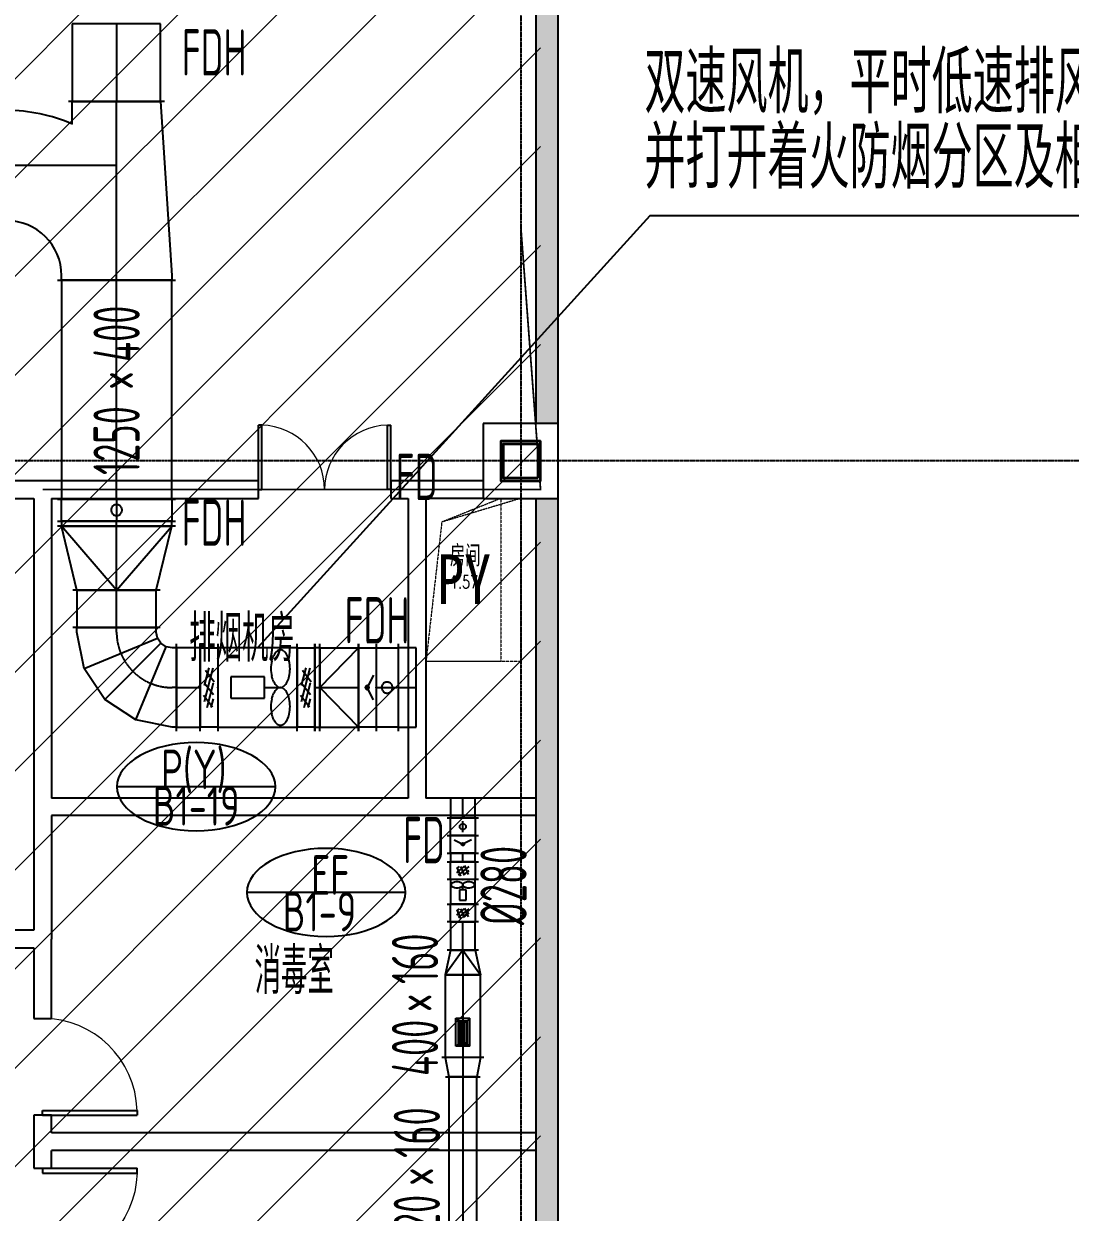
# Model space of a CAD drawing. Extents: x -20827274 to 1300756471, y -549375 to 3431892.
# Drawn here: x 38604 to 50475, y -225035 to -211549 of the extents above; entities that cross this region are included whole.
import ezdxf

# ---------------------------------------------------------------- set-up
doc = ezdxf.new("R2010")
doc.units = 0
doc.header["$LTSCALE"] = 10
for name, pattern in [('CENTER2', [1.125, 0.75, -0.125, 0.125, -0.125]), ('DASH', [0.35, 0.25, -0.1]), ('暖附图底图$0$DASH', [0.35, 0.25, -0.1]), ('暖附图底图$0$DOTE', [2.42, 2, -0.2, 0.02, -0.2])]:
    doc.linetypes.add(name, pattern=pattern)
for name, color, linetype in [('1-zs', 3, 'Continuous'), ('1-标注暖通', 4, 'Continuous'), ('DUCT-排烟中心线', 5, 'CENTER2'), ('DUCT-排烟标注', 3, 'Continuous'), ('DUCT-排烟法兰', 4, 'Continuous'), ('DUCT-排烟管', 2, 'Continuous'), ('DUCT-排烟管端线', 4, 'Continuous'), ('DUCT-排烟管设备', 7, 'Continuous'), ('DUCT-排烟阀门', 7, 'Continuous'), ('DUCT-排风中心线', 5, 'CENTER2'), ('DUCT-排风标注', 3, 'Continuous'), ('DUCT-排风法兰', 2, 'Continuous'), ('DUCT-排风管', 31, 'Continuous'), ('DUCT-排风管端线', 2, 'Continuous'), ('DUCT-排风管设备', 7, 'Continuous'), ('DUCT-排风阀门', 7, 'Continuous'), ('DUCT-排风风口', 7, 'Continuous'), ('H-暖通设备', 181, 'Continuous'), ('暖附图底图$0$1-标注暖通', 8, 'Continuous'), ('暖附图底图$0$A-COLUMN', 8, 'Continuous'), ('暖附图底图$0$A-PUB_HATCH', 8, 'Continuous'), ('暖附图底图$0$A-ROOM_NAME', 8, 'Continuous'), ('暖附图底图$0$A-WALL', 8, 'Continuous'), ('暖附图底图$0$A-WINDOW', 8, 'Continuous'), ('暖附图底图$0$DOOR_FIRE', 8, 'Continuous'), ('暖附图底图$0$DOTE', 8, 'Continuous'), ('暖附图底图$0$S-柱', 8, 'Continuous'), ('暖附图底图$0$S-柱-填充', 8, 'Continuous'), ('暖附图底图$0$SPACE', 8, 'Continuous')]:
    doc.layers.add(name, color=color, linetype=linetype)
for name, color, linetype, lineweight in [('F-非人防区', 105, 'Continuous', 15), ('HOLE', 52, 'Continuous', 15), ('暖附图底图$0$HOLE', 8, 'Continuous', 15)]:
    doc.layers.add(name, color=color, linetype=linetype, lineweight=lineweight)
doc.styles.add('8B2_02', font='tssdeng.shx', dxfattribs={"width": 0.6, "bigfont": 'TSSDCHN.shx'})
doc.styles.get("Standard").update_dxf_attribs({"font": 'TSSDENG.shx', "width": 0.7, "bigfont": 'TSSDCHN.shx'})
doc.styles.add('暖附图底图$0$8B2_01', font='simhei.ttf', dxfattribs={"width": 0.8})
doc.styles.add('暖附图底图$0$8B2_02', font='tssdeng.shx', dxfattribs={"width": 0.6, "bigfont": 'TSSDCHN.shx'})
doc.styles.add('暖附图底图$0$_TCH_SPACE', font='SIMPLEX', dxfattribs={"height": 5, "bigfont": 'GBCBIG'})

# ---------------------------------------------------------------- blocks, each defined once
blk = doc.blocks.new('$轴流风机$00000011')
for p, q in [((-500, 500, 0), (-500, -500, 0)), ((500, 500, 0), (-500, 500, 0)), ((500, -500, 0), (500, 500, 0)), ((-339, 135, 0), (-339, -135, 0)), ((88, 135, 0), (-339, 135, 0)), ((88, -135, 0), (88, 135, 0)), ((88, 0, 0), (288, 0, 0)), ((-339, -135, 0), (88, -135, 0)), ((-500, -500, 0), (500, -500, 0))]:
    blk.add_line(p, q)
for centre, radius, start, end in [((355, 329, 0), 170, 129.1821, 153.0603), ((288, 410, 0), 64.8, 90, 129.1821), ((288, 410, 0), 64.8, 50.8179, 90), ((222, 329, 0), 170, 26.9397, 50.8179), ((633, 238, 0), 465, 168.1126, 180), ((462, 274, 0), 291, 153.0603, 168.1126), ((115, 274, 0), 291, 11.8874, 26.9397), ((-56, 238, 0), 465, 0, 11.8874), ((633, 238, 0), 465, 180, 191.8874), ((-56, 238, 0), 465, 348.1126, 0), ((462, 202, 0), 291, 191.8874, 206.9397), ((355, 148, 0), 170, 206.9397, 230.8179), ((288, 66, 0), 64.8, 230.8179, 270), ((288, 66, 0), 64.8, 270, 309.1821), ((222, 148, 0), 170, 309.1821, 333.0603), ((115, 202, 0), 291, 333.0603, 348.1126), ((633, -238, 0), 465, 168.1126, 180), ((462, -202, 0), 291, 153.0603, 168.1126), ((355, -148, 0), 170, 129.1821, 153.0603), ((288, -66, 0), 64.8, 90, 129.1821), ((288, -66, 0), 64.8, 50.8179, 90), ((222, -148, 0), 170, 26.9397, 50.8179), ((115, -202, 0), 291, 11.8874, 26.9397), ((-56, -238, 0), 465, 0, 11.8874), ((633, -238, 0), 465, 180, 191.8874), ((-56, -238, 0), 465, 348.1126, 0), ((462, -274, 0), 291, 191.8874, 206.9397), ((355, -329, 0), 170, 206.9397, 230.8179), ((222, -329, 0), 170, 309.1821, 333.0603), ((115, -274, 0), 291, 333.0603, 348.1126), ((288, -410, 0), 64.8, 230.8179, 270), ((288, -410, 0), 64.8, 270, 309.1821)]:
    blk.add_arc(centre, radius, start, end)
for p in [(-500, 0, 0), (500, 0, 0)]:
    blk.add_point(p)
blk = doc.blocks.new('$风口$00000108')
for p, q in [((-250, 135), (-190, 75)), ((-250, -135), (-250, 135)), ((200, 25), (-190, 25)), ((250, 135), (200, 75)), ((250, 135), (250, -135)), ((-250, -135), (-190, -75)), ((250, -135), (-250, -135)), ((200, -25), (-190, -25)), ((200, -75), (250, -135))]:
    blk.add_line(p, q)
at = {"linetype": 'Continuous'}
blk.add_line((250, 135), (-250, 135), dxfattribs=at)
at = {"lineweight": 40}
for p, q in [((-190, 75), (200, 75)), ((-190, -75), (-190, 75)), ((200, 75), (200, -75)), ((-190, -75), (200, -75))]:
    blk.add_line(p, q, dxfattribs=at)
blk = doc.blocks.new('暖附图底图$0$A$C7EFF042E')
at = {"layer": '暖附图底图$0$A-COLUMN', "color": 6}
for p, q in [((27675, -35825), (26825, -35825)), ((26825, -35825), (26825, -36675)), ((27675, -36675), (27675, -35825)), ((26825, -36675), (27675, -36675))]:
    blk.add_line(p, q, dxfattribs=at)
at = {"layer": '暖附图底图$0$S-柱', "color": 6, "lineweight": 35}
blk.add_lwpolyline([(27475, -36025), (27025, -36025), (27025, -36475), (27475, -36475)], close=True, dxfattribs=at)
blk.add_lwpolyline([(27475, -36025), (27025, -36025), (27025, -36475), (27475, -36475)], close=True, dxfattribs=at)
at = {"layer": '暖附图底图$0$S-柱-填充', "color": 6, "lineweight": 35}
blk.add_lwpolyline([(27445, -36445), (27055, -36445), (27055, -36055), (27445, -36055)], close=True, dxfattribs=at)
blk = doc.blocks.new('暖附图底图$0$$DorLib2D$00000001')
for p, q in [((0.45, 0.975), (0.5, 0.975)), ((0.45, 0), (0.45, 0.975)), ((0.5, 0), (0.5, 0.975)), ((0.5, 0), (0.45, 0))]:
    blk.add_line(p, q)
at = {"lineweight": 13}
blk.add_arc((0.475, 0), 0.975, 91.4693, 180, dxfattribs=at)
blk = doc.blocks.new('暖附图底图$0$$DorLib2D$00000002')
for p, q in [((-0.5, 0), (-0.5, 0.4875)), ((-0.475, 0.4875), (-0.5, 0.4875)), ((-0.475, 0), (-0.475, 0.4875)), ((0.475, 0), (0.475, 0.4875)), ((0.475, 0.4875), (0.5, 0.4875)), ((0.5, 0), (0.5, 0.4875)), ((-0.5, 0), (-0.475, 0)), ((0.5, 0), (0.475, 0))]:
    blk.add_line(p, q)
at = {"lineweight": 13}
for centre, start, end in [((-0.4875, 0), 0, 88.53072), ((0.4875, 0), 91.46928, 180)]:
    blk.add_arc(centre, 0.4875, start, end, dxfattribs=at)
blk = doc.blocks.new('暖附图底图$0$AFSFCS')
at = {"layer": '暖附图底图$0$A-PUB_HATCH'}
for points in [[(44541.4, -207510.4), (44541.4, -207810.4), (44416.4, -207810.4), (44416.4, -216085.4), (44666.4, -216085.4), (44666.4, -207510.4)], [(44666.4, -216935.4), (44416.4, -216935.4), (44416.4, -220435.4), (44666.4, -220435.4)], [(44416.4, -224235.4), (44666.4, -224235.4), (44666.4, -220435.4), (44416.4, -220435.4)], [(44416.4, -227560.4), (44666.4, -227560.4), (44666.4, -224235.4), (44416.4, -224235.4)]]:
    blk.add_hatch(color=256, dxfattribs=at).paths.add_polyline_path(points)
at = {"layer": '暖附图底图$0$A-COLUMN'}
for p, q in [((44666.4, -216085.4), (43816.4, -216085.4)), ((43816.4, -216085.4), (43816.4, -216935.4)), ((44666.4, -216935.4), (44666.4, -216085.4)), ((43816.4, -216935.4), (44666.4, -216935.4))]:
    blk.add_line(p, q, dxfattribs=at)
at = {"layer": '暖附图底图$0$A-COLUMN', "const_width": 20}
blk.add_lwpolyline([(44016.4, -216735.4), (44016.4, -216285.4), (44466.4, -216285.4), (44466.4, -216735.4)], close=True, dxfattribs=at)
at = {"layer": '暖附图底图$0$A-WALL'}
for p, q in [((44666.4, -216085.4), (44666.4, -207510.4)), ((44416.4, -216085.4), (44416.4, -207810.4)), ((38816.4, -216735.4), (37366.4, -216735.4)), ((41266.4, -216735.4), (38816.4, -216735.4)), ((41266.4, -216935.4), (41266.4, -216735.4)), ((43066.4, -216735.4), (42766.4, -216735.4)), ((42766.4, -216735.4), (42766.4, -216935.4)), ((43816.4, -216735.4), (43066.4, -216735.4)), ((37366.4, -216935.4), (38716.4, -216935.4)), ((38716.4, -216935.4), (38716.4, -220435.4)), ((38916.4, -216935.4), (38916.4, -220335.4)), ((38916.4, -216935.4), (41266.4, -216935.4)), ((42766.4, -216935.4), (42966.4, -216935.4)), ((42966.4, -216935.4), (42966.4, -220335.4)), ((43816.4, -216935.4), (43166.4, -216935.4)), ((43166.4, -216935.4), (43166.4, -220335.4)), ((44416.4, -220435.4), (44416.4, -216935.4)), ((44666.4, -220435.4), (44666.4, -216935.4)), ((42966.4, -220335.4), (38916.4, -220335.4)), ((44416.4, -220335.4), (43166.4, -220335.4)), ((38716.4, -220435.4), (38716.4, -221835.4)), ((44416.4, -224235.4), (44416.4, -220435.4)), ((44666.4, -224235.4), (44666.4, -220435.4)), ((38916.4, -220535.4), (38916.4, -221935.4)), ((43066.4, -220535.4), (38916.4, -220535.4)), ((44416.4, -220535.4), (43066.4, -220535.4)), ((38716.4, -221835.4), (37891.4, -221835.4)), ((38916.4, -222835.4), (38916.4, -221935.4)), ((37891.4, -222035.4), (38716.4, -222035.4)), ((38716.4, -222035.4), (38716.4, -222835.4)), ((38716.4, -222835.4), (38916.4, -222835.4)), ((38916.4, -223935.4), (38716.4, -223935.4)), ((38716.4, -223935.4), (38716.4, -224235.4)), ((38916.4, -224135.4), (38916.4, -223935.4)), ((44416.4, -224135.4), (38916.4, -224135.4)), ((38716.4, -224235.4), (38716.4, -224535.4)), ((44416.4, -227560.4), (44416.4, -224235.4)), ((44666.4, -227560.4), (44666.4, -224235.4)), ((38916.4, -224535.4), (38916.4, -224335.4)), ((44416.4, -224335.4), (38916.4, -224335.4)), ((38716.4, -224535.4), (38916.4, -224535.4))]:
    blk.add_line(p, q, dxfattribs=at)
at = {"layer": '暖附图底图$0$DOTE', "color": 16, "linetype": '暖附图底图$0$DOTE', "ltscale": 1.5}
for p, q in [((44241.4, -155629.3), (44241.4, -385768.2)), ((145070.3, -216510.4), (4332, -216510.4))]:
    blk.add_line(p, q, dxfattribs=at)
at = {"layer": '暖附图底图$0$HOLE', "linetype": '暖附图底图$0$DASH'}
blk.add_lwpolyline([(43166.4, -216935.4), (44241.4, -216935.4), (44241.4, -218785.4), (43166.4, -218785.4)], close=True, dxfattribs=at)
blk.add_lwpolyline([(44241.4, -216935.4), (43346, -217204), (43166.4, -218785.4)], dxfattribs=at)
blk.add_blockref('暖附图底图$0$A$C7EFF042E', (16991.4, -180260.4))
at = {"layer": '暖附图底图$0$A-WINDOW', "xscale": 1100, "yscale": 1100, "zscale": 200, "rotation": 270}
blk.add_blockref('暖附图底图$0$$DorLib2D$00000001', (38816.4, -223385.4), dxfattribs=at)
at = {"layer": '暖附图底图$0$DOOR_FIRE', "zscale": 200}
for name, p, xscale, yscale, rotation in [('暖附图底图$0$$DorLib2D$00000002', (42016.4, -216835.4), -1500, -1500, 180), ('暖附图底图$0$$DorLib2D$00000001', (38816.4, -225085.4), -1100, 1100, 270)]:
    blk.add_blockref(name, p, dxfattribs=dict(at, xscale=xscale, yscale=yscale, rotation=rotation))
at = {"layer": '暖附图底图$0$A-ROOM_NAME', "color": 1, "style": '暖附图底图$0$8B2_01', "width": 0.8}
blk.add_text('PY', height=563.29, dxfattribs=at).set_placement((43292.5, -218132.8))
at = {"layer": '暖附图底图$0$A-ROOM_NAME', "style": '暖附图底图$0$8B2_02', "width": 0.6}
for s, p in [('排烟机房', (40480.7, -218786.8)), ('消毒室', (41222.1, -222560.8))]:
    blk.add_text(s, height=525, dxfattribs=at).set_placement(p)
at = {"layer": '暖附图底图$0$SPACE', "style": '暖附图底图$0$_TCH_SPACE'}
blk.add_text('房间', height=241.13, dxfattribs=at).set_placement((43438.4, -217707.8))
at = {"layer": '暖附图底图$0$SPACE', "style": '暖附图底图$0$_TCH_SPACE', "width": 0.705882}
blk.add_text('1.57', height=148.75, dxfattribs=at).set_placement((43441.3, -217957.2))
blk = doc.blocks.new('暖附图底图')
at = {"layer": '暖附图底图$0$1-标注暖通', "linetype": '暖附图底图$0$DASH'}
blk.add_blockref('暖附图底图$0$AFSFCS', (500000, 0), dxfattribs=at)

msp = doc.modelspace()

# ---------------------------------------------------------------- hatches: boundary and pattern name
at = {"layer": 'F-非人防区'}
h = msp.add_hatch(dxfattribs=at)
h.set_pattern_fill('ANSI31', color=8, scale=500)
h.set_pattern_definition([(45, (-67108.6, 126739.6), (-561.266, 561.266), [])])
edge = h.paths.add_edge_path()
edge.add_line((26041.4, -160910.4), (26041.4, -174910.4))
edge.add_line((26041.4, -174910.4), (44466.4, -174910.4))
edge.add_line((44466.4, -174910.4), (44466.4, -230535.4))
edge.add_line((44466.4, -230535.4), (29591.4, -230535.4))
edge.add_line((29591.4, -230535.4), (29591.4, -228585.4))
edge.add_line((29591.4, -228585.4), (32466.4, -228585.4))
edge.add_line((32466.4, -228585.4), (32466.4, -223185.4))
edge.add_line((32466.4, -223185.4), (6116.4, -223185.4))
edge.add_line((6116.4, -223185.4), (6116.4, -236210.4))
edge.add_line((6116.4, -236210.4), (5916.4, -236210.4))
edge.add_line((5916.4, -236210.4), (5921.1, -289912.2))
edge.add_line((5921.1, -289912.2), (35191.4, -289912.2))
edge.add_line((35191.4, -289912.2), (35191.4, -296310.4))
edge.add_line((35191.4, -296310.4), (35041.4, -296310.4))
edge.add_line((35041.4, -296310.4), (35041.4, -296910.4))
edge.add_line((35041.4, -296910.4), (35641.4, -296910.4))
edge.add_line((35641.4, -296910.4), (44736.4, -305099.6))
edge.add_line((44736.4, -305099.6), (22456.5, -329844))
edge.add_line((22456.5, -329844), (22456.5, -340006.4))
edge.add_line((22456.5, -340006.4), (-13248.1, -379660.4))
edge.add_line((-13248.1, -379660.4), (-90108.6, -379660.4))
edge.add_line((-90108.6, -379660.4), (-90108.6, -373660.4))
edge.add_line((-90108.6, -373660.4), (-91358.6, -373660.4))
edge.add_arc((-91358.6, -361660.4), 12000, 180, 270, ccw=False)
edge.add_line((-103358.6, -361660.4), (-103358.6, -333450.4))
edge.add_line((-103358.6, -333450.4), (-95358.6, -333436.6))
edge.add_line((-95358.6, -333436.6), (-95358.6, -160610.4))
edge.add_line((-95358.6, -160610.4), (-86333.4, -160610.4))
edge.add_line((-86333.4, -160610.4), (-86333.6, -149790))
edge.add_line((-86333.6, -149790), (-73433.4, -149790))
edge.add_line((-73433.4, -149790), (-73433.4, -160610.4))
edge.add_line((-73433.4, -160610.4), (26041.4, -160910.4))

# ---------------------------------------------------------------- linework, layer by layer
at = {"layer": '1-标注暖通'}
for p, q in [((45706.6, -213727.1), (41256, -218631.7, 500)), ((54263.1, -213727.1), (45706.6, -213727.1))]:
    msp.add_line(p, q, dxfattribs=at)
at = {"layer": '1-标注暖通', "const_width": 20}
msp.add_lwpolyline([(38816.4, -216835.4), (44466.4, -216835.4), (44241.4, -213835.4)], dxfattribs=at)
at = {"layer": 'DUCT-排烟中心线'}
for p, q in [((39654.6, -211549.5), (39654.6, -212432.6)), ((39656.6, -213157.8), (39654.6, -212432.8)), ((39656.6, -213157.8), (38356.6, -213157.8)), ((39656.6, -214457.8), (39656.6, -213157.8)), ((39656.6, -216942.3), (39656.6, -214458)), ((39656.6, -217251), (39656.6, -217192.7)), ((39656.6, -217976.2), (39656.6, -217251.2)), ((39656.6, -218401.5), (39656.6, -217976.4)), ((39656.6, -218451.7), (39656.6, -218401.7)), ((40336.6, -219081.7), (40286.6, -219081.7)), ((40336.8, -219081.7), (40605.4, -219081.7)), ((40605.6, -219081.7), (40605.8, -219081.7)), ((41906.4, -219081.7), (41906.2, -219081.7)), ((41906.4, -219081.7), (41963.9, -219081.7)), ((41964.1, -219081.7), (42399.8, -219081.7)), ((42850.2, -219081.7), (43054.7, -219081.7))]:
    msp.add_line(p, q, dxfattribs=at)
msp.add_arc((40286.6, -218451.7), 630, 180, 270, dxfattribs=at)
at = {"layer": 'DUCT-排烟法兰'}
for p, q in [((40199.6, -212432.7), (39109.6, -212432.7)), ((38986.6, -214457.9), (40326.6, -214457.9)), ((38986.6, -216942.4), (40326.6, -216942.4)), ((38986.6, -217192.6), (40326.6, -217192.6)), ((40326.6, -217251.1), (38986.6, -217251.1)), ((40151.6, -217976.3), (39161.6, -217976.3)), ((40151.6, -218401.6), (39161.6, -218401.6)), ((40336.7, -219576.7), (40336.7, -218586.7)), ((40605.5, -219576.7), (40605.5, -218586.7)), ((40805.9, -218586.7), (40805.9, -219576.7)), ((41706.1, -219576.7), (41706.1, -218586.7)), ((41906.3, -219576.7), (41906.3, -218586.7)), ((41906.5, -218586.7), (41906.5, -219576.7)), ((41964, -219576.7), (41964, -218586.7)), ((42399.7, -218586.7), (42399.7, -219576.7)), ((42399.9, -219576.7), (42399.9, -218586.7)), ((42599.9, -218586.7), (42599.9, -219576.7)), ((42850.1, -218586.7), (42850.1, -219576.7))]:
    msp.add_line(p, q, dxfattribs=at)
at = {"layer": 'DUCT-排烟法兰', "color": 18, "true_color": 0x000000}
for p in [(39654.6, -211549.5, 500), (39654.6, -212432.6, 500), (39654.6, -212432.8, 500), (39656.6, -214457.8, 500), (39656.6, -214458, 500), (39656.6, -216942.3, 500), (39656.6, -216942.5, 500), (39656.6, -217192.5, 500), (39656.6, -217192.7, 500), (39656.6, -217251, 500), (39656.6, -217251.2, 500), (39656.6, -217976.2, 500), (39656.6, -217976.4, 500), (39656.6, -218401.5, 500), (39656.6, -218401.7, 500), (40336.6, -219081.7, 500), (40336.8, -219081.7, 500), (40605.4, -219081.7, 500), (40605.6, -219081.7, 500), (40805.8, -219081.7, 500), (40806, -219081.7, 500), (41706, -219081.7, 500), (41706.2, -219081.7, 500), (41906.2, -219081.7, 500), (41906.4, -219081.7, 500), (41906.4, -219081.7, 500), (41906.6, -219081.7, 500), (41963.9, -219081.7, 500), (41964.1, -219081.7, 500), (42399.6, -219081.7, 500), (42399.8, -219081.7, 500), (42399.8, -219081.7, 500), (42400, -219081.7, 500), (42599.8, -219081.7, 500), (42600, -219081.7, 500), (42850, -219081.7, 500), (42850.2, -219081.7, 500)]:
    msp.add_point(p, dxfattribs=at)
at = {"layer": 'DUCT-排烟管'}
for p, q in [((39154.6, -211549.5), (39154.6, -212432.6)), ((40154.6, -211549.5), (39154.6, -211549.5)), ((40154.6, -212432.6), (40154.6, -211549.5)), ((39154.6, -212432.6), (40154.6, -212432.6)), ((39154.6, -212688.5), (39154.6, -212432.8)), ((40154.6, -212432.8), (40281.6, -214407.8)), ((39031.6, -214457.8), (39031.6, -214407.8)), ((40281.6, -214407.8), (40281.6, -214457.8)), ((40281.6, -214458), (39031.6, -214458)), ((39031.6, -214458), (39031.6, -216942.3)), ((40281.6, -216942.3), (40281.6, -214458)), ((39031.6, -216942.3), (40281.6, -216942.3)), ((39031.6, -217192.5), (39031.6, -216942.5)), ((40281.6, -216942.5), (40281.6, -217192.5)), ((40281.6, -217192.7), (39031.6, -217192.7)), ((39031.6, -217192.7), (39031.6, -217251)), ((39031.6, -217251), (40281.6, -217251)), ((39206.6, -217976.2), (39031.6, -217251.2)), ((39656.6, -217976.2), (39031.6, -217251.2)), ((39656.6, -217976.2), (40281.6, -217251.2)), ((40106.6, -217976.2), (40281.6, -217251.2)), ((40281.6, -217251), (40281.6, -217192.7)), ((40106.6, -217976.4), (39206.6, -217976.4)), ((39206.6, -217976.4), (39206.6, -218401.5)), ((40106.6, -218401.5), (40106.6, -217976.4)), ((39206.6, -218401.5), (40106.6, -218401.5)), ((39206.6, -218451.7), (39206.6, -218401.7)), ((39288.8, -218865), (39206.6, -218451.7)), ((40106.6, -218451.7), (40106.6, -218401.7)), ((40120.3, -218520.6), (40106.6, -218451.7)), ((40159.3, -218579), (40120.3, -218520.6)), ((40217.7, -218618), (40159.3, -218579)), ((40286.6, -218631.7), (40217.7, -218618)), ((40336.6, -218631.7), (40286.6, -218631.7)), ((40605.4, -218631.7), (40336.8, -218631.7)), ((40336.8, -218631.7), (40336.8, -219531.7)), ((40605.4, -219531.7), (40605.4, -218631.7)), ((40605.6, -218631.7), (40605.8, -218631.7)), ((40605.8, -218631.7), (40805.8, -218631.7)), ((41706.2, -218631.7), (41906.2, -218631.7)), ((41906.4, -218631.7), (41906.2, -218631.7)), ((41963.9, -218631.7), (41906.4, -218631.7)), ((41906.4, -218631.7), (41906.4, -219531.7)), ((41963.9, -219531.7), (41963.9, -218631.7)), ((41964.1, -218631.7), (42399.8, -218631.7)), ((41964.1, -219081.7), (42399.8, -218631.7)), ((42399.8, -218631.7), (42599.8, -218631.7)), ((42600, -218631.7), (42850, -218631.7)), ((43054.7, -218631.7), (42850.2, -218631.7)), ((42850.2, -218631.7), (42850.2, -219531.7)), ((43054.7, -219531.7), (43054.7, -218631.7)), ((39522.9, -219215.4), (39288.8, -218865)), ((41964.1, -219081.7), (42399.8, -219531.7)), ((39873.3, -219449.5), (39522.9, -219215.4)), ((40286.6, -219531.7), (39873.3, -219449.5)), ((40336.6, -219531.7), (40286.6, -219531.7)), ((40336.8, -219531.7), (40605.4, -219531.7)), ((40605.6, -219531.7), (40605.8, -219531.7)), ((40805.8, -219531.7), (40605.8, -219531.7)), ((41906.2, -219531.7), (41706.2, -219531.7)), ((41906.4, -219531.7), (41906.2, -219531.7)), ((41906.4, -219531.7), (41963.9, -219531.7)), ((41964.1, -219531.7), (42399.8, -219531.7)), ((42599.8, -219531.7), (42399.8, -219531.7)), ((42850, -219531.7), (42600, -219531.7)), ((42850.2, -219531.7), (43054.7, -219531.7))]:
    msp.add_line(p, q, dxfattribs=at)
for radius, start in [(1875, 66.48708), (625, 0)]:
    msp.add_arc((38406.6, -214407.8), radius, start, 90, dxfattribs=at)
at = {"layer": 'DUCT-排烟管', "color": 18, "true_color": 0x000000}
for p in [(39654.6, -212432.8, 500), (39656.6, -214457.8, 500), (39656.6, -217251.2, 500), (39656.6, -217976.2, 500), (39656.6, -218401.7, 500), (40336.6, -219081.7, 500), (40605.6, -219081.7, 500), (40605.8, -219081.7, 500), (41906.2, -219081.7, 500), (41906.4, -219081.7, 500), (41964.1, -219081.7, 500), (42399.8, -219081.7, 500)]:
    msp.add_point(p, dxfattribs=at)
at = {"layer": 'DUCT-排烟管端线'}
for p, q in [((39154.6, -212432.8), (40154.6, -212432.8)), ((40281.6, -214457.8), (39031.6, -214457.8)), ((40281.6, -216942.5), (39031.6, -216942.5)), ((40281.6, -217192.5), (39031.6, -217192.5)), ((40281.6, -217251.2), (39031.6, -217251.2)), ((39206.6, -217976.2), (40106.6, -217976.2)), ((39206.6, -218401.7), (40106.6, -218401.7)), ((39288.8, -218865), (40120.3, -218520.6)), ((39522.9, -219215.4), (40159.3, -218579)), ((39873.3, -219449.5), (40217.7, -218618)), ((40336.6, -219531.7), (40336.6, -218631.7)), ((40605.6, -218631.7), (40605.6, -219531.7)), ((40605.8, -219531.7), (40605.8, -218631.7)), ((40605.8, -218631.7), (40605.8, -219531.7)), ((40805.8, -218631.7), (40805.8, -219531.7)), ((41706.2, -218631.7), (41706.2, -219531.7)), ((41906.2, -218631.7), (41906.2, -219531.7)), ((41906.2, -218631.7), (41906.2, -219531.7)), ((41906.4, -219531.7), (41906.4, -218631.7)), ((41964.1, -218631.7), (41964.1, -219531.7)), ((42399.8, -218631.7), (42399.8, -219531.7)), ((42399.8, -219531.7), (42399.8, -218631.7)), ((42599.8, -218631.7), (42599.8, -219531.7)), ((42600, -218631.7), (42600, -219531.7)), ((42850, -218631.7), (42850, -219531.7))]:
    msp.add_line(p, q, dxfattribs=at)
at = {"layer": 'DUCT-排烟阀门'}
for p, q in [((39656.6, -216958.1), (39656.6, -217176.9)), ((39594.5, -217060.5), (39594.1, -217067.5)), ((39594.1, -217067.5), (39594.5, -217074.5)), ((39595.6, -217053.6), (39594.5, -217060.5)), ((39594.5, -217074.5), (39595.6, -217081.4)), ((39597.6, -217046.9), (39595.6, -217053.6)), ((39595.6, -217081.4), (39597.6, -217088.2)), ((39600.2, -217040.4), (39597.6, -217046.9)), ((39597.6, -217088.2), (39600.2, -217094.6)), ((39603.6, -217034.3), (39600.2, -217040.4)), ((39600.2, -217094.6), (39603.6, -217100.8)), ((39607.7, -217028.6), (39603.6, -217034.3)), ((39603.6, -217100.8), (39607.7, -217106.5)), ((39612.4, -217023.3), (39607.7, -217028.6)), ((39607.7, -217106.5), (39612.4, -217111.7)), ((39617.6, -217018.7), (39612.4, -217023.3)), ((39612.4, -217111.7), (39617.6, -217116.4)), ((39623.3, -217014.6), (39617.6, -217018.7)), ((39617.6, -217116.4), (39623.3, -217120.4)), ((39629.4, -217011.2), (39623.3, -217014.6)), ((39623.3, -217120.4), (39629.4, -217123.8)), ((39635.9, -217008.5), (39629.4, -217011.2)), ((39642.7, -217006.6), (39635.9, -217008.5)), ((39649.6, -217005.4), (39642.7, -217006.6)), ((39656.6, -217005), (39649.6, -217005.4)), ((39663.6, -217005.4), (39656.6, -217005)), ((39670.5, -217006.6), (39663.6, -217005.4)), ((39677.2, -217008.5), (39670.5, -217006.6)), ((39683.7, -217011.2), (39677.2, -217008.5)), ((39689.8, -217014.6), (39683.7, -217011.2)), ((39683.7, -217123.8), (39689.8, -217120.4)), ((39695.5, -217018.7), (39689.8, -217014.6)), ((39689.8, -217120.4), (39695.5, -217116.4)), ((39700.8, -217023.3), (39695.5, -217018.7)), ((39695.5, -217116.4), (39700.8, -217111.7)), ((39705.4, -217028.6), (39700.8, -217023.3)), ((39700.8, -217111.7), (39705.4, -217106.5)), ((39709.5, -217034.3), (39705.4, -217028.6)), ((39705.4, -217106.5), (39709.5, -217100.8)), ((39712.9, -217040.4), (39709.5, -217034.3)), ((39709.5, -217100.8), (39712.9, -217094.6)), ((39715.6, -217046.9), (39712.9, -217040.4)), ((39712.9, -217094.6), (39715.6, -217088.2)), ((39717.5, -217053.6), (39715.6, -217046.9)), ((39715.6, -217088.2), (39717.5, -217081.4)), ((39718.7, -217060.5), (39717.5, -217053.6)), ((39717.5, -217081.4), (39718.7, -217074.5)), ((39719.1, -217067.5), (39718.7, -217060.5)), ((39718.7, -217074.5), (39719.1, -217067.5)), ((39629.4, -217123.8), (39635.9, -217126.5)), ((39635.9, -217126.5), (39642.7, -217128.5)), ((39642.7, -217128.5), (39649.6, -217129.6)), ((39649.6, -217129.6), (39656.6, -217130)), ((39656.6, -217130), (39663.6, -217129.6)), ((39663.6, -217129.6), (39670.5, -217128.5)), ((39670.5, -217128.5), (39677.2, -217126.5)), ((39677.2, -217126.5), (39683.7, -217123.8)), ((40655.8, -219238.3), (40753.8, -218856.7)), ((40655.8, -219058.3), (40707.6, -218856.7)), ((41756.2, -219238.3), (41854.2, -218856.7)), ((41756.2, -219058.3), (41808, -218856.7)), ((40764, -219019.6), (40664, -218889.7)), ((41864.4, -219019.6), (41764.4, -218889.7)), ((42569.8, -218941.7), (42499.8, -219081.7)), ((40755.8, -219165.3), (40655.8, -219035.4)), ((40684.5, -219306.7), (40755.8, -219028.6)), ((41856.2, -219165.3), (41756.2, -219035.4)), ((41784.9, -219306.7), (41856.2, -219028.6)), ((42478, -219077.6), (42477.7, -219081.7)), ((42477.7, -219081.7), (42478, -219085.8)), ((42479.2, -219073.7), (42478, -219077.6)), ((42478, -219085.8), (42479.2, -219089.7)), ((42481, -219070), (42479.2, -219073.7)), ((42479.2, -219089.7), (42481, -219093.4)), ((42483.5, -219066.8), (42481, -219070)), ((42481, -219093.4), (42483.5, -219096.6)), ((42486.5, -219064), (42483.5, -219066.8)), ((42483.5, -219096.6), (42486.5, -219099.4)), ((42485.4, -219077.5), (42484.9, -219080.3)), ((42484.9, -219080.3), (42484.9, -219083.1)), ((42484.9, -219083.1), (42485.4, -219085.9)), ((42486.5, -219074.8), (42485.4, -219077.5)), ((42485.4, -219085.9), (42486.5, -219088.6)), ((42490, -219061.9), (42486.5, -219064)), ((42488, -219072.4), (42486.5, -219074.8)), ((42486.5, -219088.6), (42488, -219091)), ((42486.5, -219099.4), (42490, -219101.5)), ((42490, -219070.4), (42488, -219072.4)), ((42488, -219091), (42490, -219093)), ((42489.3, -219079.6), (42489.1, -219081.7)), ((42489.1, -219081.7), (42489.3, -219083.8)), ((42489.9, -219077.6), (42489.3, -219079.6)), ((42489.3, -219083.8), (42489.9, -219085.8)), ((42490.9, -219075.7), (42489.9, -219077.6)), ((42489.9, -219085.8), (42490.9, -219087.7)), ((42493.8, -219060.4), (42490, -219061.9)), ((42492.3, -219068.7), (42490, -219070.4)), ((42490, -219093), (42492.3, -219094.7)), ((42490, -219101.5), (42493.8, -219103)), ((42492.2, -219074.1), (42490.9, -219075.7)), ((42490.9, -219087.7), (42492.2, -219089.3)), ((42493.9, -219072.8), (42492.2, -219074.1)), ((42492.2, -219089.3), (42493.9, -219090.6)), ((42494.9, -219067.5), (42492.3, -219068.7)), ((42492.3, -219094.7), (42494.9, -219095.9)), ((42497.8, -219059.6), (42493.8, -219060.4)), ((42493.8, -219103), (42497.8, -219103.8)), ((42495.7, -219071.8), (42493.9, -219072.8)), ((42493.9, -219090.6), (42495.7, -219091.6)), ((42497.7, -219066.8), (42494.9, -219067.5)), ((42494.9, -219095.9), (42497.7, -219096.6)), ((42497.7, -219071.2), (42495.7, -219071.8)), ((42495.7, -219091.6), (42497.7, -219092.2)), ((42500.5, -219066.7), (42497.7, -219066.8)), ((42499.8, -219071), (42497.7, -219071.2)), ((42497.7, -219092.2), (42499.8, -219092.4)), ((42497.7, -219096.6), (42500.5, -219096.7)), ((42501.9, -219059.6), (42497.8, -219059.6)), ((42497.8, -219103.8), (42501.9, -219103.8)), ((42501.9, -219071.2), (42499.8, -219071)), ((42569.8, -219221.7), (42499.8, -219081.7)), ((42499.8, -219092.4), (42501.9, -219092.2)), ((42503.4, -219067.1), (42500.5, -219066.7)), ((42500.5, -219096.7), (42503.4, -219096.3)), ((42505.9, -219060.4), (42501.9, -219059.6)), ((42503.9, -219071.8), (42501.9, -219071.2)), ((42501.9, -219092.2), (42503.9, -219091.6)), ((42501.9, -219103.8), (42505.9, -219103)), ((42506.1, -219068), (42503.4, -219067.1)), ((42503.4, -219096.3), (42506.1, -219095.3)), ((42505.8, -219072.8), (42503.9, -219071.8)), ((42503.9, -219091.6), (42505.8, -219090.6)), ((42507.4, -219074.1), (42505.8, -219072.8)), ((42505.8, -219090.6), (42507.4, -219089.3)), ((42509.7, -219061.9), (42505.9, -219060.4)), ((42505.9, -219103), (42509.7, -219101.5)), ((42508.5, -219069.5), (42506.1, -219068)), ((42506.1, -219095.3), (42508.5, -219093.9)), ((42508.8, -219075.7), (42507.4, -219074.1)), ((42507.4, -219089.3), (42508.8, -219087.7)), ((42510.7, -219071.3), (42508.5, -219069.5)), ((42508.5, -219093.9), (42510.7, -219092.1)), ((42509.7, -219077.6), (42508.8, -219075.7)), ((42508.8, -219087.7), (42509.7, -219085.8)), ((42513.2, -219064), (42509.7, -219061.9)), ((42510.4, -219079.6), (42509.7, -219077.6)), ((42509.7, -219085.8), (42510.4, -219083.8)), ((42509.7, -219101.5), (42513.2, -219099.4)), ((42510.6, -219081.7), (42510.4, -219079.6)), ((42510.4, -219083.8), (42510.6, -219081.7)), ((42512.5, -219073.6), (42510.7, -219071.3)), ((42510.7, -219092.1), (42512.5, -219089.8)), ((42513.8, -219076.1), (42512.5, -219073.6)), ((42512.5, -219089.8), (42513.8, -219087.3)), ((42516.2, -219066.8), (42513.2, -219064)), ((42513.2, -219099.4), (42516.2, -219096.6)), ((42514.6, -219078.9), (42513.8, -219076.1)), ((42513.8, -219087.3), (42514.6, -219084.5)), ((42514.8, -219081.7), (42514.6, -219078.9)), ((42514.6, -219084.5), (42514.8, -219081.7)), ((42518.7, -219070), (42516.2, -219066.8)), ((42516.2, -219096.6), (42518.7, -219093.4)), ((42520.5, -219073.7), (42518.7, -219070)), ((42518.7, -219093.4), (42520.5, -219089.7)), ((42521.6, -219077.6), (42520.5, -219073.7)), ((42520.5, -219089.7), (42521.6, -219085.8)), ((42522, -219081.7), (42521.6, -219077.6)), ((42521.6, -219085.8), (42522, -219081.7)), ((42615.7, -219081.7), (42834.4, -219081.7)), ((42662.9, -219074.7), (42662.5, -219081.7)), ((42662.5, -219081.7), (42662.9, -219088.7)), ((42664.1, -219067.8), (42662.9, -219074.7)), ((42662.9, -219088.7), (42664.1, -219095.6)), ((42666, -219061.1), (42664.1, -219067.8)), ((42664.1, -219095.6), (42666, -219102.3)), ((42668.7, -219054.6), (42666, -219061.1)), ((42666, -219102.3), (42668.7, -219108.8)), ((42672.1, -219048.4), (42668.7, -219054.6)), ((42668.7, -219108.8), (42672.1, -219115)), ((42676.2, -219042.7), (42672.1, -219048.4)), ((42672.1, -219115), (42676.2, -219120.7)), ((42680.8, -219037.5), (42676.2, -219042.7)), ((42676.2, -219120.7), (42680.8, -219125.9)), ((42686.1, -219032.8), (42680.8, -219037.5)), ((42680.8, -219125.9), (42686.1, -219130.6)), ((42691.8, -219028.8), (42686.1, -219032.8)), ((42686.1, -219130.6), (42691.8, -219134.6)), ((42697.9, -219025.4), (42691.8, -219028.8)), ((42691.8, -219134.6), (42697.9, -219138)), ((42704.4, -219022.7), (42697.9, -219025.4)), ((42697.9, -219138), (42704.4, -219140.7)), ((42711.1, -219020.8), (42704.4, -219022.7)), ((42704.4, -219140.7), (42711.1, -219142.6)), ((42718, -219019.6), (42711.1, -219020.8)), ((42711.1, -219142.6), (42718, -219143.8)), ((42725, -219019.2), (42718, -219019.6)), ((42718, -219143.8), (42725, -219144.2)), ((42732, -219019.6), (42725, -219019.2)), ((42725, -219144.2), (42732, -219143.8)), ((42738.9, -219020.8), (42732, -219019.6)), ((42732, -219143.8), (42738.9, -219142.6)), ((42745.7, -219022.7), (42738.9, -219020.8)), ((42738.9, -219142.6), (42745.7, -219140.7)), ((42752.1, -219025.4), (42745.7, -219022.7)), ((42745.7, -219140.7), (42752.1, -219138)), ((42758.3, -219028.8), (42752.1, -219025.4)), ((42752.1, -219138), (42758.3, -219134.6)), ((42764, -219032.8), (42758.3, -219028.8)), ((42758.3, -219134.6), (42764, -219130.6)), ((42769.2, -219037.5), (42764, -219032.8)), ((42764, -219130.6), (42769.2, -219125.9)), ((42773.9, -219042.7), (42769.2, -219037.5)), ((42769.2, -219125.9), (42773.9, -219120.7)), ((42778, -219048.4), (42773.9, -219042.7)), ((42773.9, -219120.7), (42778, -219115)), ((42781.3, -219054.6), (42778, -219048.4)), ((42778, -219115), (42781.3, -219108.8)), ((42784, -219061.1), (42781.3, -219054.6)), ((42781.3, -219108.8), (42784, -219102.3)), ((42786, -219067.8), (42784, -219061.1)), ((42784, -219102.3), (42786, -219095.6)), ((42787.1, -219074.7), (42786, -219067.8)), ((42786, -219095.6), (42787.1, -219088.7)), ((42787.5, -219081.7), (42787.1, -219074.7)), ((42787.1, -219088.7), (42787.5, -219081.7)), ((40744.2, -219303.1), (40644.2, -219173.2)), ((40730.7, -219306.7), (40755.8, -219208.6)), ((41844.6, -219303.1), (41744.6, -219173.2)), ((41831.1, -219306.7), (41856.2, -219208.6))]:
    msp.add_line(p, q, dxfattribs=at)
at = {"layer": 'DUCT-排风中心线'}
for p, q in [((43585.1, -220560), (43585.1, -220335.4)), ((43585.1, -221060.5), (43585.1, -220960.6)), ((43585.1, -221060.7), (43585.1, -221060.9)), ((43585.1, -221741.5), (43585.1, -221741.3)), ((43585.1, -222062.9), (43585.1, -221741.7)), ((43585.1, -222063.1), (43585.1, -222343.1)), ((43585.1, -222343.1), (43585.1, -223277.6)), ((43585.1, -223277.8), (43585.1, -223497.8)), ((43585.1, -223498), (43585.1, -226055.6))]:
    msp.add_line(p, q, dxfattribs=at)
at = {"layer": 'DUCT-排风法兰'}
for p, q in [((43407.6, -220560.1), (43762.6, -220560.1)), ((43407.6, -220760.3), (43762.6, -220760.3)), ((43407.6, -220960.5), (43762.6, -220960.5)), ((43407.6, -221060.6), (43762.6, -221060.6)), ((43762.6, -221261), (43407.6, -221261)), ((43407.6, -221541.2), (43762.6, -221541.2)), ((43762.6, -221741.6), (43407.6, -221741.6)), ((43762.6, -222063), (43407.6, -222063)), ((43347.6, -223277.7), (43822.6, -223277.7)), ((43387.6, -223497.9), (43782.6, -223497.9))]:
    msp.add_line(p, q, dxfattribs=at)
at = {"layer": 'DUCT-排风法兰', "color": 18, "true_color": 0x000000}
for p in [(43585.1, -220560, 1000), (43585.1, -220560.2, 1000), (43585.1, -220760.2, 1000), (43585.1, -220760.4, 1000), (43585.1, -220960.4, 1000), (43585.1, -220960.6, 1000), (43585.1, -221060.5, 1000), (43585.1, -221060.7, 1000), (43585.1, -221260.9, 1000), (43585.1, -221261.1, 1000), (43585.1, -221541.1, 1000), (43585.1, -221541.3, 1000), (43585.1, -221741.5, 1000), (43585.1, -221741.7, 1000), (43585.1, -222062.9, 1000), (43585.1, -222063.1, 1000), (43585.1, -223277.6, 1000), (43585.1, -223277.8, 1000), (43585.1, -223497.8, 1000), (43585.1, -223498, 1000)]:
    msp.add_point(p, dxfattribs=at)
at = {"layer": 'DUCT-排风管'}
for p, q in [((43725.1, -220335.4), (43445.1, -220335.4)), ((43445.1, -220335.4), (43445.1, -220560)), ((43725.1, -220560), (43725.1, -220335.4)), ((43445.1, -220560), (43725.1, -220560)), ((43445.1, -220760.2), (43445.1, -220560.2)), ((43725.1, -220560.2), (43725.1, -220760.2)), ((43445.1, -220960.4), (43445.1, -220760.4)), ((43725.1, -220760.4), (43725.1, -220960.4)), ((43725.1, -220960.6), (43445.1, -220960.6)), ((43445.1, -220960.6), (43445.1, -221060.5)), ((43725.1, -221060.5), (43725.1, -220960.6)), ((43445.1, -221060.5), (43725.1, -221060.5)), ((43445.1, -221060.7), (43445.1, -221060.9)), ((43445.1, -221260.9), (43445.1, -221060.9)), ((43725.1, -221060.7), (43725.1, -221060.9)), ((43725.1, -221060.9), (43725.1, -221260.9)), ((43445.1, -221741.3), (43445.1, -221541.3)), ((43725.1, -221541.3), (43725.1, -221741.3)), ((43445.1, -221741.5), (43445.1, -221741.3)), ((43725.1, -221741.7), (43445.1, -221741.7)), ((43445.1, -221741.7), (43445.1, -222062.9)), ((43725.1, -221741.5), (43725.1, -221741.3)), ((43725.1, -222062.9), (43725.1, -221741.7)), ((43445.1, -222063.1), (43385.1, -222343.1)), ((43585.1, -222063.1), (43385.1, -222343.1)), ((43445.1, -222062.9), (43725.1, -222062.9)), ((43585.1, -222063.1), (43785.1, -222343.1)), ((43725.1, -222063.1), (43785.1, -222343.1)), ((43385.1, -222343.1), (43385.1, -223277.6)), ((43785.1, -222343.1), (43385.1, -222343.1)), ((43785.1, -223277.6), (43785.1, -222343.1)), ((43385.1, -223277.6), (43785.1, -223277.6)), ((43385.1, -223277.8), (43425.1, -223497.8)), ((43785.1, -223277.8), (43745.1, -223497.8)), ((43425.1, -223498), (43425.1, -226055.6)), ((43745.1, -223498), (43425.1, -223498)), ((43745.1, -226055.6), (43745.1, -223498))]:
    msp.add_line(p, q, dxfattribs=at)
at = {"layer": 'DUCT-排风管', "color": 18, "true_color": 0x000000}
for p in [(43585.1, -221060.7, 1000), (43585.1, -221060.9, 1000), (43585.1, -221741.3, 1000), (43585.1, -221741.5, 1000), (43585.1, -222063.1, 1000), (43585.1, -222343.1, 1000), (43585.1, -223277.8, 1000), (43585.1, -223497.8, 1000)]:
    msp.add_point(p, dxfattribs=at)
at = {"layer": 'DUCT-排风管端线'}
for p, q in [((43725.1, -220560.2), (43445.1, -220560.2)), ((43725.1, -220760.2), (43445.1, -220760.2)), ((43725.1, -220760.4), (43445.1, -220760.4)), ((43725.1, -220960.4), (43445.1, -220960.4)), ((43725.1, -221060.7), (43445.1, -221060.7)), ((43725.1, -221060.9), (43445.1, -221060.9)), ((43445.1, -221060.9), (43725.1, -221060.9)), ((43725.1, -221260.9), (43445.1, -221260.9)), ((43725.1, -221541.3), (43445.1, -221541.3)), ((43725.1, -221741.3), (43445.1, -221741.3)), ((43725.1, -221741.3), (43445.1, -221741.3)), ((43445.1, -221741.5), (43725.1, -221741.5)), ((43725.1, -222063.1), (43445.1, -222063.1)), ((43385.1, -222343.1), (43785.1, -222343.1)), ((43785.1, -223277.8), (43385.1, -223277.8)), ((43425.1, -223497.8), (43745.1, -223497.8))]:
    msp.add_line(p, q, dxfattribs=at)
at = {"layer": 'DUCT-排风阀门'}
for p, q in [((43565.3, -220631.3), (43569.9, -220628.6)), ((43569.9, -220628.6), (43574.7, -220626.7)), ((43574.7, -220626.7), (43579.8, -220625.6)), ((43579.8, -220625.6), (43585.1, -220625.2)), ((43585.1, -220721.4), (43585.1, -220598.9)), ((43585.1, -220625.2), (43590.3, -220625.6)), ((43590.3, -220625.6), (43595.4, -220626.7)), ((43595.4, -220626.7), (43600.3, -220628.6)), ((43600.3, -220628.6), (43604.8, -220631.3)), ((43550.2, -220657.6), (43550.9, -220652.4)), ((43550.2, -220662.8), (43550.2, -220657.6)), ((43550.9, -220668), (43550.2, -220662.8)), ((43550.9, -220652.4), (43552.5, -220647.4)), ((43552.5, -220673), (43550.9, -220668)), ((43552.5, -220647.4), (43554.8, -220642.7)), ((43554.8, -220677.7), (43552.5, -220673)), ((43554.8, -220642.7), (43557.7, -220638.4)), ((43557.7, -220682), (43554.8, -220677.7)), ((43557.7, -220638.4), (43561.3, -220634.5)), ((43561.3, -220685.8), (43557.7, -220682)), ((43561.3, -220634.5), (43565.3, -220631.3)), ((43565.3, -220689.1), (43561.3, -220685.8)), ((43569.9, -220691.7), (43565.3, -220689.1)), ((43574.7, -220693.6), (43569.9, -220691.7)), ((43579.8, -220694.8), (43574.7, -220693.6)), ((43585.1, -220695.2), (43579.8, -220694.8)), ((43590.3, -220694.8), (43585.1, -220695.2)), ((43595.4, -220693.6), (43590.3, -220694.8)), ((43600.3, -220691.7), (43595.4, -220693.6)), ((43604.8, -220689.1), (43600.3, -220691.7)), ((43604.8, -220631.3), (43608.9, -220634.5)), ((43608.9, -220685.8), (43604.8, -220689.1)), ((43608.9, -220634.5), (43612.4, -220638.4)), ((43612.4, -220682), (43608.9, -220685.8)), ((43612.4, -220638.4), (43615.4, -220642.7)), ((43615.4, -220677.7), (43612.4, -220682)), ((43615.4, -220642.7), (43617.6, -220647.4)), ((43617.6, -220673), (43615.4, -220677.7)), ((43617.6, -220647.4), (43619.2, -220652.4)), ((43619.2, -220668), (43617.6, -220673)), ((43619.2, -220652.4), (43620, -220657.6)), ((43620, -220662.8), (43619.2, -220668)), ((43620, -220657.6), (43620, -220662.8)), ((43487.1, -220811.4), (43585.1, -220860.4)), ((43569.6, -220859.6), (43570, -220856.7)), ((43569.7, -220862.6), (43569.6, -220859.6)), ((43570.4, -220865.5), (43569.7, -220862.6)), ((43570, -220856.7), (43571, -220853.9)), ((43571.6, -220868.1), (43570.4, -220865.5)), ((43571, -220853.9), (43572.4, -220851.4)), ((43573.3, -220870.5), (43571.6, -220868.1)), ((43572.4, -220851.4), (43574.4, -220849.2)), ((43575.5, -220872.6), (43573.3, -220870.5)), ((43574.4, -220849.2), (43576.7, -220847.3)), ((43574.6, -220859.9), (43574.9, -220857.9)), ((43574.7, -220861.9), (43574.6, -220859.9)), ((43575.1, -220863.8), (43574.7, -220861.9)), ((43574.9, -220857.9), (43575.5, -220856)), ((43576, -220865.6), (43575.1, -220863.8)), ((43575.5, -220856), (43576.5, -220854.3)), ((43578, -220874.2), (43575.5, -220872.6)), ((43577.1, -220867.3), (43576, -220865.6)), ((43576.5, -220854.3), (43577.8, -220852.8)), ((43576.7, -220847.3), (43579.3, -220846)), ((43578.6, -220868.6), (43577.1, -220867.3)), ((43577.6, -220860), (43577.8, -220858.6)), ((43577.6, -220861.4), (43577.6, -220860)), ((43578, -220862.8), (43577.6, -220861.4)), ((43577.8, -220852.8), (43579.4, -220851.5)), ((43577.8, -220858.6), (43578.2, -220857.3)), ((43578.6, -220864.1), (43578, -220862.8)), ((43580.7, -220875.3), (43578, -220874.2)), ((43578.2, -220857.3), (43578.9, -220856)), ((43579.4, -220865.3), (43578.6, -220864.1)), ((43580.3, -220869.7), (43578.6, -220868.6)), ((43578.9, -220856), (43579.9, -220854.9)), ((43579.3, -220846), (43582.1, -220845.1)), ((43579.4, -220851.5), (43581.2, -220850.6)), ((43580.4, -220866.3), (43579.4, -220865.3)), ((43579.9, -220854.9), (43581, -220854.1)), ((43582.1, -220870.5), (43580.3, -220869.7)), ((43581.6, -220867.1), (43580.4, -220866.3)), ((43583.6, -220875.8), (43580.7, -220875.3)), ((43581, -220854.1), (43582.3, -220853.4)), ((43581.2, -220850.6), (43583.1, -220850.1)), ((43582.9, -220867.6), (43581.6, -220867.1)), ((43582.1, -220845.1), (43585.1, -220844.9)), ((43584.1, -220870.8), (43582.1, -220870.5)), ((43582.3, -220853.4), (43583.6, -220853)), ((43584.4, -220867.9), (43582.9, -220867.6)), ((43583.1, -220850.1), (43585.1, -220849.9)), ((43583.6, -220853), (43585.1, -220852.9)), ((43586.5, -220875.8), (43583.6, -220875.8)), ((43586.1, -220870.8), (43584.1, -220870.8)), ((43585.8, -220867.9), (43584.4, -220867.9)), ((43683.1, -220811.4), (43585.1, -220860.4)), ((43585.1, -220844.9), (43588, -220845.1)), ((43585.1, -220849.9), (43587.1, -220850.1)), ((43585.1, -220852.9), (43586.5, -220853)), ((43587.2, -220867.6), (43585.8, -220867.9)), ((43588, -220870.5), (43586.1, -220870.8)), ((43586.5, -220853), (43587.9, -220853.4)), ((43589.4, -220875.3), (43586.5, -220875.8)), ((43587.1, -220850.1), (43589, -220850.6)), ((43588.5, -220867.1), (43587.2, -220867.6)), ((43587.9, -220853.4), (43589.1, -220854.1)), ((43588, -220845.1), (43590.8, -220846)), ((43589.9, -220869.7), (43588, -220870.5)), ((43589.7, -220866.3), (43588.5, -220867.1)), ((43589, -220850.6), (43590.7, -220851.5)), ((43589.1, -220854.1), (43590.2, -220854.9)), ((43592.2, -220874.2), (43589.4, -220875.3)), ((43590.7, -220865.3), (43589.7, -220866.3)), ((43591.6, -220868.6), (43589.9, -220869.7)), ((43590.2, -220854.9), (43591.2, -220856)), ((43590.7, -220851.5), (43592.3, -220852.8)), ((43591.6, -220864.1), (43590.7, -220865.3)), ((43590.8, -220846), (43593.5, -220847.3)), ((43591.2, -220856), (43591.9, -220857.3)), ((43592.2, -220862.8), (43591.6, -220864.1)), ((43593, -220867.3), (43591.6, -220868.6)), ((43591.9, -220857.3), (43592.4, -220858.6)), ((43592.5, -220861.4), (43592.2, -220862.8)), ((43594.7, -220872.6), (43592.2, -220874.2)), ((43592.3, -220852.8), (43593.6, -220854.3)), ((43592.4, -220858.6), (43592.6, -220860)), ((43592.6, -220860), (43592.5, -220861.4)), ((43594.2, -220865.6), (43593, -220867.3)), ((43593.5, -220847.3), (43595.8, -220849.2)), ((43593.6, -220854.3), (43594.6, -220856)), ((43595, -220863.8), (43594.2, -220865.6)), ((43594.6, -220856), (43595.3, -220857.9)), ((43596.8, -220870.5), (43594.7, -220872.6)), ((43595.5, -220861.9), (43595, -220863.8)), ((43595.3, -220857.9), (43595.6, -220859.9)), ((43595.6, -220859.9), (43595.5, -220861.9)), ((43595.8, -220849.2), (43597.7, -220851.4)), ((43598.5, -220868.1), (43596.8, -220870.5)), ((43597.7, -220851.4), (43599.2, -220853.9)), ((43599.7, -220865.5), (43598.5, -220868.1)), ((43599.2, -220853.9), (43600.1, -220856.7)), ((43600.4, -220862.6), (43599.7, -220865.5)), ((43600.1, -220856.7), (43600.6, -220859.6)), ((43600.6, -220859.6), (43600.4, -220862.6)), ((43515.1, -221182.3), (43601.6, -221110.9)), ((43515.1, -221136.1), (43545.6, -221110.9)), ((43516.2, -221122.5), (43556.6, -221222.5)), ((43536.4, -221210.9), (43655.1, -221113)), ((43559.1, -221110.9), (43599.5, -221210.9)), ((43592.4, -221210.9), (43655.1, -221159.2)), ((43604.4, -221102.8), (43644.8, -221202.8)), ((43515.1, -221662.7), (43601.6, -221591.3)), ((43515.1, -221616.5), (43545.6, -221591.3)), ((43516.2, -221602.9), (43556.6, -221702.9)), ((43536.4, -221691.3), (43655.1, -221593.4)), ((43559.1, -221591.3), (43599.5, -221691.3)), ((43592.4, -221691.3), (43655.1, -221639.6)), ((43604.4, -221583.2), (43644.8, -221683.2))]:
    msp.add_line(p, q, dxfattribs=at)
at = {"layer": 'H-暖通设备', "linetype": 'Continuous'}
for p, q in [((41459, -220206.9), (39659, -220206.9)), ((42933.6, -221406.7), (41133.6, -221406.7))]:
    msp.add_line(p, q, dxfattribs=at)
at = {"layer": 'H-暖通设备', "linetype": 'Continuous', "extrusion": (0, 0, -1)}
for centre in [(40559, -220206.9), (42033.6, -221406.7)]:
    msp.add_ellipse(centre, major_axis=(-900, 0), ratio=0.5555556, dxfattribs=at)
at = {"layer": 'HOLE', "linetype": 'DASH'}
msp.add_lwpolyline([(43166.4, -216935.4), (44016.4, -216935.4), (44016.4, -218785.4), (43166.4, -218785.4)], close=True, dxfattribs=at)
msp.add_lwpolyline([(44016.4, -216935.4), (43346, -217204), (43166.4, -218785.4)], dxfattribs=at)

# ---------------------------------------------------------------- block references
at = {"layer": '1-zs'}
msp.add_blockref('暖附图底图', (-500000, 0), dxfattribs=at)
at = {"layer": 'DUCT-排烟管设备', "xscale": 0.9, "yscale": 0.9, "zscale": 900}
msp.add_blockref('$轴流风机$00000011', (41256, -219081.7, 500), dxfattribs=at)
at = {"layer": 'DUCT-排风管设备', "xscale": 0.28, "yscale": 0.28, "zscale": 280, "rotation": 90}
msp.add_blockref('$轴流风机$00000011', (43585.1, -221401.1, 1000), dxfattribs=at)
at = {"layer": 'DUCT-排风风口', "xscale": 0.64, "yscale": 0.5925925925925926, "rotation": 270}
msp.add_blockref('$风口$00000108', (43585.1, -222992.4, 2600), dxfattribs=at)

# ---------------------------------------------------------------- texts
at = {"layer": '1-标注暖通', "style": '8B2_02', "width": 0.6}
for s, p in [('FDH', (40395.3, -212136.1)), ('FD', (42823.8, -216952.9, 302.1)), ('FDH', (40395.3, -217472.6)), ('FDH', (42243.5, -218580.3)), ('FD', (42907, -221075))]:
    msp.add_text(s, height=525, dxfattribs=at).set_placement(p)
at = {"layer": '1-标注暖通', "width": 0.7}
for s, p in [('双速风机，平时低速排风，着火时高速排烟，', (45645.4, -212565.7)), ('并打开着火防烟分区及相邻防烟分区的排烟阀', (45645.4, -213418.6))]:
    msp.add_text(s, height=700, dxfattribs=at).set_placement(p)
at = {"layer": 'DUCT-排烟标注', "style": '8B2_02', "width": 0.6}
for s, p in [('400', (39919.1, -215385.1, 500)), ('×', (39919.1, -215700.1, 500)), ('1250', (39919.1, -216669.4, 500))]:
    msp.add_text(s, height=525, rotation=90, dxfattribs=at).set_placement(p)
at = {"layer": 'DUCT-排风标注', "style": '8B2_02', "width": 0.6}
for s, p in [('%%C280', (44309.1, -221776.8, 1000)), ('160', (43304.9, -222446.9, 1000)), ('×', (43304.9, -222761.9, 1000)), ('400', (43304.9, -223488.8, 1000)), ('160', (43325.4, -224418.8, 1000)), ('×', (43325.4, -224733.8, 1000)), ('320', (43325.4, -225460.7, 1000))]:
    msp.add_text(s, height=525, rotation=90, dxfattribs=at).set_placement(p)
at = {"layer": 'H-暖通设备', "linetype": 'Continuous', "style": '8B2_02', "width": 0.7}
for s, p in [('P(Y)', (40162.2, -220234.8)), ('B1-19', (40068.9, -220649.4)), ('EF', (41865.6, -221434.6)), ('B1-9', (41543.4, -221849.2))]:
    msp.add_text(s, height=450, dxfattribs=at).set_placement(p)

doc.saveas('drawing.dxf')
